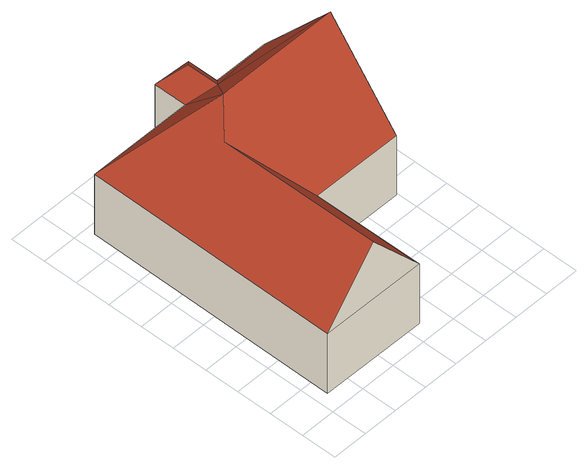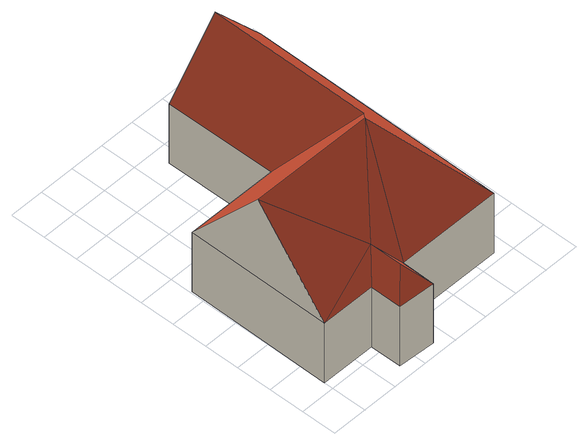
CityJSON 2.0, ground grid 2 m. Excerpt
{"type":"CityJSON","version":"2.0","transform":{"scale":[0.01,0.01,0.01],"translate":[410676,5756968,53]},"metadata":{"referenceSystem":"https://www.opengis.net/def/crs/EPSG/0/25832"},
"CityObjects":{
"building1":{"type":"Building","attributes":{"Gemeindeschluessel":"05515000","Geometrietyp2DReferenz":"3000","function":"31001_1000","roofType":"5000","measuredHeight":8.99},"address":[{"country":"Germany","locality":"Münster","thoroughfareNumber":"27a","thoroughfareName":"Werse"}],"geometry":[{"type":"Solid","lod":"2","boundaries":[[[[0,1,2,3]],[[4,5,1,0]],[[6,7,5,4]],[[8,9,7,6]],[[10,11,9,8]],[[12,13,11,10]],[[14,15,13,12]],[[16,17,15,14]],[[18,19,17,16]],[[3,2,19,18]],[[20,21,18,16,22]],[[16,14,22]],[[23,20,22]],[[23,22,14]],[[14,12,23]],[[20,23,6]],[[6,4,20]],[[23,12,10,24]],[[10,8,24]],[[24,8,6,23]],[[21,20,4,0,25]],[[0,3,25]],[[25,3,18,21]],[[1,5,7,9,11,13,15,17,19,2]]]],"semantics":{"surfaces":[{"type":"WallSurface"},{"type":"RoofSurface"},{"type":"GroundSurface"}],"values":[[0,0,0,0,0,0,0,0,0,0,1,0,1,1,1,1,1,1,1,1,1,0,1,2]]}}]}
},
"vertices":[
[70,100,419],[70,100,32],[674,95,32],[674,95,419],[81,1553,419],[81,1553,32],[680,1550,419],[680,1550,32],[682,1737,419],[682,1737,32],[891,1726,419],[891,1726,32],[890,1549,419],[890,1549,32],[1201,1547,419],[1201,1547,32],[1191,720,419],[1191,720,32],[672,723,419],[672,723,32],[491,1137,931],[374,1021,787],[1196,1133,931],[785,1444,548],[785,1626,548],[372,98,793]
]}
